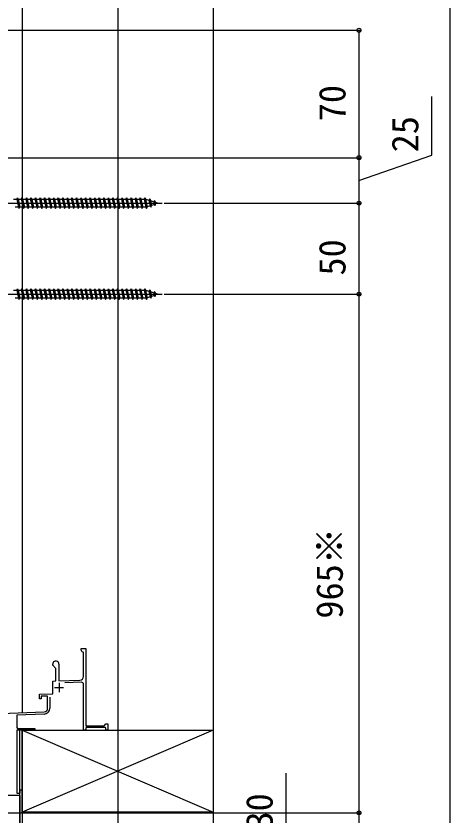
# Model space of a CAD drawing. Units: millimetres, scale not verified. Extents: x -875 to 875, y -1304 to 1296.
# Drawn here: x 636.6 to 875, y 568.1 to 1007.2 of the extents above; entities that cross this region are included whole.
import ezdxf
from ezdxf.enums import TextEntityAlignment as Align

# ---------------------------------------------------------------- set-up
doc = ezdxf.new("R2010")
doc.units = ezdxf.units.MM
doc.header["$LTSCALE"] = 8
for name, color, linetype in [('0-3_YKK_11E', 7, 'Continuous'), ('0-4_YKK_12', 2, 'Continuous'), ('0-5_YKK_13', 4, 'Continuous'), ('0-6_YKK_D', 6, 'Continuous'), ('0-7_YKK_ZWAK', 7, 'Continuous'), ('0-8_YSS_K', 3, 'Continuous')]:
    doc.layers.add(name, color=color, linetype=linetype)
doc.styles.add('ＭＳ ゴシック', font='')
doc.styles.get('ＭＳ ゴシック').set_extended_font_data('MS Gothic')

msp = doc.modelspace()

# ---------------------------------------------------------------- linework, layer by layer
at = {"layer": '0-3_YKK_11E'}
for p, q in [((673.7, 657.404), (673.423, 657.703)), ((673.7, 644.221), (673.7, 657.404)), ((672.665, 641.053), (663.377, 640.729)), ((657.8, 638.2), (662.8, 638.2)), ((660.3, 640.7), (660.3, 635.7)), ((655.2, 632.9), (655.2, 626.852))]:
    msp.add_line(p, q, dxfattribs=at)
for points in [[(672.5, 658.7), (672.5, 659.7), (675, 659.7), (675, 617.2), (685, 617.2), (686, 618.2), (687, 618.2), (687, 616.144), (687, 614.7), (686, 614.7), (686, 615.9), (685.875, 616.144), (685.7, 616.2)], [(654, 626.756), (654, 633.4), (650.5, 633.4), (650.5, 631.9), (649.5, 631.9), (649.5, 634.445), (656.8, 634.7), (656.8, 641.7), (658.6, 641.763), (658.6, 648.7), (656.8, 650.5), (656.8, 651)], [(660.2, 651), (660.2, 641.819), (671.77, 642.222)], [(675, 615.9), (675, 614.7), (673.7, 614.7), (673.7, 640.053)], [(625.2, 633), (625.2, 632.5), (623.4, 630.7), (623.4, 623.756), (652.07, 624.757)], [(652.015, 623.554), (637, 623.03), (637, 616.2), (637.003, 616.144), (637.5, 615.7), (647, 615.7), (647, 614.7), (637, 614.7), (637, 580.1), (639, 580.1), (639, 581.9), (640, 581.9), (640, 548.7)], [(685.7, 616.2), (675.3, 616.2), (675.125, 616.144), (675, 615.9)], [(638.9, 549.937), (638.9, 578.9), (603, 578.9), (603, 564.7), (602, 564.7), (602, 569.4), (593.5, 569.4), (593.5, 556.3), (585.5, 556.3), (585.5, 557.6), (592.2, 557.6), (592.2, 560.8), (585.5, 560.8), (585.5, 565.2), (586.5, 565.2), (586.5, 562.1), (592.2, 562.1), (592.2, 570.7), (601.7, 570.7), (601.7, 578.9), (559.364, 578.9)]]:
    msp.add_lwpolyline(points, dxfattribs=at)
for centre, radius, start, end in [((673.5, 658.7), 1, 180.00002, 265.58588), ((658.5, 651), 1.7, 0, 180.00002), ((671.7, 644.221), 2, 271.99768, 0), ((672.7, 640.053), 1, 0, 91.99806), ((651.9, 626.852), 3.3, 271.99985, 359.99975), ((652, 626.756), 2, 271.99985, 359.99958)]:
    msp.add_arc(centre, radius, start, end, dxfattribs=at)
at = {"layer": '0-4_YKK_12'}
msp.add_line((692.5, 1073.3), (692.5, 129.664), dxfattribs=at)
at = {"layer": '0-5_YKK_13'}
for p, q in [((635.25, 906.55), (637, 906.55)), ((637.5, 907.3), (638.25, 901.3)), ((637.75, 906.55), (639.5, 906.55)), ((637.75, 906.55), (638.75, 902.05)), ((640, 907.3), (640.75, 901.3)), ((640.25, 906.55), (642, 906.55)), ((640.25, 906.55), (641.25, 902.05)), ((642.5, 907.3), (643.25, 901.3)), ((642.75, 906.55), (644.5, 906.55)), ((642.75, 906.55), (643.75, 902.05)), ((645, 907.3), (645.75, 901.3)), ((645.25, 906.55), (647, 906.55)), ((645.25, 906.55), (646.25, 902.05)), ((647.5, 907.3), (648.25, 901.3)), ((647.75, 906.55), (649.5, 906.55)), ((647.75, 906.55), (648.75, 902.05)), ((650, 907.3), (650.75, 901.3)), ((650.25, 906.55), (652, 906.55)), ((650.25, 906.55), (651.25, 902.05)), ((652.5, 907.3), (653.25, 901.3)), ((652.75, 906.55), (654.5, 906.55)), ((652.75, 906.55), (653.75, 902.05)), ((655, 907.3), (655.75, 901.3)), ((655.25, 906.55), (657, 906.55)), ((655.25, 906.55), (656.25, 902.05)), ((657.5, 907.3), (658.25, 901.3)), ((657.75, 906.55), (659.5, 906.55)), ((657.75, 906.55), (658.75, 902.05)), ((660, 907.3), (660.75, 901.3)), ((660.25, 906.55), (662, 906.55)), ((660.25, 906.55), (661.25, 902.05)), ((662.5, 907.3), (663.25, 901.3)), ((662.75, 906.55), (664.5, 906.55)), ((662.75, 906.55), (663.75, 902.05)), ((665, 907.3), (665.75, 901.3)), ((665.25, 906.55), (666.25, 902.05)), ((667.5, 907.3), (668.25, 901.3)), ((667.75, 906.55), (669.5, 906.55)), ((667.75, 906.55), (668.75, 902.05)), ((670, 907.3), (670.75, 901.3)), ((670.25, 906.55), (671.25, 902.05)), ((672.5, 907.3), (673.25, 901.3)), ((672.75, 906.55), (674.5, 906.55)), ((672.75, 906.55), (673.75, 902.05)), ((675, 907.3), (675.75, 901.3)), ((675.25, 906.55), (676.25, 902.05)), ((677.5, 907.3), (678.25, 901.3)), ((677.75, 906.55), (679.5, 906.55)), ((677.75, 906.55), (678.75, 902.05)), ((680, 907.3), (680.75, 901.3)), ((680.25, 906.55), (681.25, 902.05)), ((682.5, 907.3), (683.25, 901.3)), ((682.75, 906.55), (684.5, 906.55)), ((682.75, 906.55), (683.75, 902.05)), ((685, 907.3), (685.75, 901.3)), ((685.25, 906.55), (686.25, 902.05)), ((687.5, 907.3), (688.25, 901.3)), ((687.75, 906.55), (689.5, 906.55)), ((687.75, 906.55), (688.75, 902.05)), ((690, 907.3), (690.75, 901.3)), ((690.25, 906.55), (691.25, 902.05)), ((692.5, 907.3), (693.25, 901.3)), ((692.75, 906.55), (694.5, 906.55)), ((692.75, 906.55), (693.75, 902.05)), ((695, 907.3), (695.75, 901.3)), ((695.25, 906.55), (696.25, 902.05)), ((697.5, 907.3), (698.25, 901.3)), ((697.75, 906.55), (699.5, 906.55)), ((697.75, 906.55), (698.75, 902.05)), ((700, 907.3), (700.75, 901.3)), ((700.25, 906.55), (702, 906.55)), ((700.25, 906.55), (701.25, 902.05)), ((702.5, 907.3), (703.25, 901.3)), ((702.75, 906.55), (703.75, 902.05)), ((702.75, 906.55), (704.5, 906.55)), ((705, 907.3), (705.75, 901.3)), ((705.25, 906.55), (706.25, 902.05)), ((705.25, 906.55), (707, 906.55)), ((707.5, 907.3), (708.25, 901.3)), ((707.75, 906.55), (707.966, 906.55)), ((707.75, 906.55), (708.75, 902.05)), ((707.966, 906.55), (709.628, 905.978)), ((710.086, 906.613), (709.628, 905.978)), ((709.628, 905.978), (710.32, 902.861)), ((710.086, 906.613), (710.44, 905.698)), ((710.086, 906.613), (710.641, 902.178)), ((710.44, 905.698), (712.335, 905.046)), ((710.44, 905.698), (711.017, 903.101)), ((712.699, 905.714), (712.335, 905.046)), ((712.335, 905.046), (712.643, 903.66)), ((712.699, 905.714), (713.147, 904.766)), ((712.699, 905.714), (713.038, 903.003)), ((713.147, 904.766), (714.5, 904.3)), ((713.147, 904.766), (713.339, 903.9)), ((618, 904.3), (717, 904.3)), ((638, 902.05), (636.25, 902.05)), ((640.5, 902.05), (638.75, 902.05)), ((643, 902.05), (641.25, 902.05)), ((645.5, 902.05), (643.75, 902.05)), ((648, 902.05), (646.25, 902.05)), ((650.5, 902.05), (648.75, 902.05)), ((653, 902.05), (651.25, 902.05)), ((655.5, 902.05), (653.75, 902.05)), ((658, 902.05), (656.25, 902.05)), ((660.5, 902.05), (658.75, 902.05)), ((663, 902.05), (661.25, 902.05)), ((665.5, 902.05), (663.75, 902.05)), ((668, 902.05), (666.25, 902.05)), ((670.5, 902.05), (668.75, 902.05)), ((673, 902.05), (671.25, 902.05)), ((675.5, 902.05), (673.75, 902.05)), ((678, 902.05), (676.25, 902.05)), ((680.5, 902.05), (678.75, 902.05)), ((683, 902.05), (681.25, 902.05)), ((685.5, 902.05), (683.75, 902.05)), ((688, 902.05), (686.25, 902.05)), ((690.5, 902.05), (688.75, 902.05)), ((693, 902.05), (691.25, 902.05)), ((695.5, 902.05), (693.75, 902.05)), ((698, 902.05), (696.25, 902.05)), ((700.5, 902.05), (698.75, 902.05)), ((703, 902.05), (701.25, 902.05)), ((705.5, 902.05), (703.75, 902.05)), ((707.966, 902.05), (706.25, 902.05)), ((707.998, 902.061), (707.966, 902.05)), ((710.32, 902.861), (708.695, 902.301)), ((710.641, 902.178), (710.32, 902.861)), ((710.641, 902.178), (711.017, 903.101)), ((712.643, 903.66), (711.017, 903.101)), ((713.038, 903.003), (712.643, 903.66)), ((713.038, 903.003), (713.339, 903.9)), ((714.5, 904.3), (713.339, 903.9)), ((635.25, 856.55), (637, 856.55)), ((637.5, 857.3), (638.25, 851.3)), ((637.75, 856.55), (639.5, 856.55)), ((637.75, 856.55), (638.75, 852.05)), ((640, 857.3), (640.75, 851.3)), ((640.25, 856.55), (642, 856.55)), ((640.25, 856.55), (641.25, 852.05)), ((642.5, 857.3), (643.25, 851.3)), ((642.75, 856.55), (644.5, 856.55)), ((642.75, 856.55), (643.75, 852.05)), ((645, 857.3), (645.75, 851.3)), ((645.25, 856.55), (647, 856.55)), ((645.25, 856.55), (646.25, 852.05)), ((647.5, 857.3), (648.25, 851.3)), ((647.75, 856.55), (649.5, 856.55)), ((647.75, 856.55), (648.75, 852.05)), ((650, 857.3), (650.75, 851.3)), ((650.25, 856.55), (652, 856.55)), ((650.25, 856.55), (651.25, 852.05)), ((652.5, 857.3), (653.25, 851.3)), ((652.75, 856.55), (654.5, 856.55)), ((652.75, 856.55), (653.75, 852.05)), ((655, 857.3), (655.75, 851.3)), ((655.25, 856.55), (657, 856.55)), ((655.25, 856.55), (656.25, 852.05)), ((657.5, 857.3), (658.25, 851.3)), ((657.75, 856.55), (659.5, 856.55)), ((657.75, 856.55), (658.75, 852.05)), ((660, 857.3), (660.75, 851.3)), ((660.25, 856.55), (662, 856.55)), ((660.25, 856.55), (661.25, 852.05)), ((662.5, 857.3), (663.25, 851.3)), ((662.75, 856.55), (664.5, 856.55)), ((662.75, 856.55), (663.75, 852.05)), ((665, 857.3), (665.75, 851.3)), ((665.25, 856.55), (666.25, 852.05)), ((667.5, 857.3), (668.25, 851.3)), ((667.75, 856.55), (669.5, 856.55)), ((667.75, 856.55), (668.75, 852.05)), ((670, 857.3), (670.75, 851.3)), ((670.25, 856.55), (671.25, 852.05)), ((672.5, 857.3), (673.25, 851.3)), ((672.75, 856.55), (674.5, 856.55)), ((672.75, 856.55), (673.75, 852.05)), ((675, 857.3), (675.75, 851.3)), ((675.25, 856.55), (676.25, 852.05)), ((677.5, 857.3), (678.25, 851.3)), ((677.75, 856.55), (679.5, 856.55)), ((677.75, 856.55), (678.75, 852.05)), ((680, 857.3), (680.75, 851.3)), ((680.25, 856.55), (681.25, 852.05)), ((682.5, 857.3), (683.25, 851.3)), ((682.75, 856.55), (684.5, 856.55)), ((682.75, 856.55), (683.75, 852.05)), ((685, 857.3), (685.75, 851.3)), ((685.25, 856.55), (686.25, 852.05)), ((687.5, 857.3), (688.25, 851.3)), ((687.75, 856.55), (689.5, 856.55)), ((687.75, 856.55), (688.75, 852.05)), ((690, 857.3), (690.75, 851.3)), ((690.25, 856.55), (691.25, 852.05)), ((692.5, 857.3), (693.25, 851.3)), ((692.75, 856.55), (694.5, 856.55)), ((692.75, 856.55), (693.75, 852.05)), ((695, 857.3), (695.75, 851.3)), ((695.25, 856.55), (696.25, 852.05)), ((697.5, 857.3), (698.25, 851.3)), ((697.75, 856.55), (699.5, 856.55)), ((697.75, 856.55), (698.75, 852.05)), ((700, 857.3), (700.75, 851.3)), ((700.25, 856.55), (702, 856.55)), ((700.25, 856.55), (701.25, 852.05)), ((702.5, 857.3), (703.25, 851.3)), ((702.75, 856.55), (703.75, 852.05)), ((702.75, 856.55), (704.5, 856.55)), ((705, 857.3), (705.75, 851.3)), ((705.25, 856.55), (706.25, 852.05)), ((705.25, 856.55), (707, 856.55)), ((707.5, 857.3), (708.25, 851.3)), ((707.75, 856.55), (707.966, 856.55)), ((707.75, 856.55), (708.75, 852.05)), ((707.966, 856.55), (709.628, 855.978)), ((710.086, 856.613), (709.628, 855.978)), ((710.086, 856.613), (710.44, 855.698)), ((710.086, 856.613), (710.641, 852.178)), ((618, 854.3), (717, 854.3)), ((638, 852.05), (636.25, 852.05)), ((640.5, 852.05), (638.75, 852.05)), ((643, 852.05), (641.25, 852.05)), ((645.5, 852.05), (643.75, 852.05)), ((648, 852.05), (646.25, 852.05)), ((650.5, 852.05), (648.75, 852.05)), ((653, 852.05), (651.25, 852.05)), ((655.5, 852.05), (653.75, 852.05)), ((658, 852.05), (656.25, 852.05)), ((660.5, 852.05), (658.75, 852.05)), ((663, 852.05), (661.25, 852.05)), ((665.5, 852.05), (663.75, 852.05)), ((668, 852.05), (666.25, 852.05)), ((670.5, 852.05), (668.75, 852.05)), ((673, 852.05), (671.25, 852.05)), ((675.5, 852.05), (673.75, 852.05)), ((678, 852.05), (676.25, 852.05)), ((680.5, 852.05), (678.75, 852.05)), ((683, 852.05), (681.25, 852.05)), ((685.5, 852.05), (683.75, 852.05)), ((688, 852.05), (686.25, 852.05)), ((690.5, 852.05), (688.75, 852.05)), ((693, 852.05), (691.25, 852.05)), ((695.5, 852.05), (693.75, 852.05)), ((698, 852.05), (696.25, 852.05)), ((700.5, 852.05), (698.75, 852.05)), ((703, 852.05), (701.25, 852.05)), ((705.5, 852.05), (703.75, 852.05)), ((707.966, 852.05), (706.25, 852.05)), ((707.998, 852.061), (707.966, 852.05)), ((710.32, 852.861), (708.695, 852.301)), ((709.628, 855.978), (710.32, 852.861)), ((710.641, 852.178), (710.32, 852.861)), ((710.44, 855.698), (712.335, 855.046)), ((710.44, 855.698), (711.017, 853.101)), ((710.641, 852.178), (711.017, 853.101)), ((712.643, 853.66), (711.017, 853.101)), ((712.699, 855.714), (712.335, 855.046)), ((712.335, 855.046), (712.643, 853.66)), ((713.038, 853.003), (712.643, 853.66)), ((712.699, 855.714), (713.147, 854.766)), ((712.699, 855.714), (713.038, 853.003)), ((713.038, 853.003), (713.339, 853.9)), ((713.147, 854.766), (714.5, 854.3)), ((713.147, 854.766), (713.339, 853.9)), ((714.5, 854.3), (713.339, 853.9))]:
    msp.add_line(p, q, dxfattribs=at)
for points in [[(637, 906.55), (637.5, 907.3), (637.75, 906.55)], [(637, 906.55), (638, 902.05), (638.25, 901.3), (638.75, 902.05)], [(639.5, 906.55), (640, 907.3), (640.25, 906.55)], [(639.5, 906.55), (640.5, 902.05), (640.75, 901.3), (641.25, 902.05)], [(642, 906.55), (642.5, 907.3), (642.75, 906.55)], [(642, 906.55), (643, 902.05), (643.25, 901.3), (643.75, 902.05)], [(644.5, 906.55), (645, 907.3), (645.25, 906.55)], [(644.5, 906.55), (645.5, 902.05), (645.75, 901.3), (646.25, 902.05)], [(647, 906.55), (647.5, 907.3), (647.75, 906.55)], [(647, 906.55), (648, 902.05), (648.25, 901.3), (648.75, 902.05)], [(649.5, 906.55), (650, 907.3), (650.25, 906.55)], [(649.5, 906.55), (650.5, 902.05), (650.75, 901.3), (651.25, 902.05)], [(652, 906.55), (652.5, 907.3), (652.75, 906.55)], [(652, 906.55), (653, 902.05), (653.25, 901.3), (653.75, 902.05)], [(654.5, 906.55), (655, 907.3), (655.25, 906.55)], [(654.5, 906.55), (655.5, 902.05), (655.75, 901.3), (656.25, 902.05)], [(657, 906.55), (657.5, 907.3), (657.75, 906.55)], [(657, 906.55), (658, 902.05), (658.25, 901.3), (658.75, 902.05)], [(659.5, 906.55), (660, 907.3), (660.25, 906.55)], [(659.5, 906.55), (660.5, 902.05), (660.75, 901.3), (661.25, 902.05)], [(662, 906.55), (662.5, 907.3), (662.75, 906.55)], [(662, 906.55), (663, 902.05), (663.25, 901.3), (663.75, 902.05)], [(664.5, 906.55), (665, 907.3), (665.25, 906.55)], [(664.5, 906.55), (665.5, 902.05), (665.75, 901.3), (666.25, 902.05)], [(665.25, 906.55), (667, 906.55), (667.5, 907.3), (667.75, 906.55)], [(667, 906.55), (668, 902.05), (668.25, 901.3), (668.75, 902.05)], [(669.5, 906.55), (670, 907.3), (670.25, 906.55)], [(669.5, 906.55), (670.5, 902.05), (670.75, 901.3), (671.25, 902.05)], [(670.25, 906.55), (672, 906.55), (672.5, 907.3), (672.75, 906.55)], [(672, 906.55), (673, 902.05), (673.25, 901.3), (673.75, 902.05)], [(674.5, 906.55), (675, 907.3), (675.25, 906.55)], [(674.5, 906.55), (675.5, 902.05), (675.75, 901.3), (676.25, 902.05)], [(675.25, 906.55), (677, 906.55), (677.5, 907.3), (677.75, 906.55)], [(677, 906.55), (678, 902.05), (678.25, 901.3), (678.75, 902.05)], [(679.5, 906.55), (680, 907.3), (680.25, 906.55)], [(679.5, 906.55), (680.5, 902.05), (680.75, 901.3), (681.25, 902.05)], [(680.25, 906.55), (682, 906.55), (682.5, 907.3), (682.75, 906.55)], [(682, 906.55), (683, 902.05), (683.25, 901.3), (683.75, 902.05)], [(684.5, 906.55), (685, 907.3), (685.25, 906.55)], [(684.5, 906.55), (685.5, 902.05), (685.75, 901.3), (686.25, 902.05)], [(685.25, 906.55), (687, 906.55), (687.5, 907.3), (687.75, 906.55)], [(687, 906.55), (688, 902.05), (688.25, 901.3), (688.75, 902.05)], [(689.5, 906.55), (690, 907.3), (690.25, 906.55)], [(689.5, 906.55), (690.5, 902.05), (690.75, 901.3), (691.25, 902.05)], [(690.25, 906.55), (692, 906.55), (692.5, 907.3), (692.75, 906.55)], [(692, 906.55), (693, 902.05), (693.25, 901.3), (693.75, 902.05)], [(694.5, 906.55), (695, 907.3), (695.25, 906.55)], [(694.5, 906.55), (695.5, 902.05), (695.75, 901.3), (696.25, 902.05)], [(695.25, 906.55), (697, 906.55), (697.5, 907.3), (697.75, 906.55)], [(697, 906.55), (698, 902.05), (698.25, 901.3), (698.75, 902.05)], [(699.5, 906.55), (700, 907.3), (700.25, 906.55)], [(699.5, 906.55), (700.5, 902.05), (700.75, 901.3), (701.25, 902.05)], [(702, 906.55), (702.5, 907.3), (702.75, 906.55)], [(702, 906.55), (703, 902.05), (703.25, 901.3), (703.75, 902.05)], [(704.5, 906.55), (705, 907.3), (705.25, 906.55)], [(704.5, 906.55), (705.5, 902.05), (705.75, 901.3), (706.25, 902.05)], [(707, 906.55), (707.5, 907.3), (707.75, 906.55)], [(707, 906.55), (708, 902.05), (708.25, 901.3), (708.75, 902.05)], [(637, 856.55), (637.5, 857.3), (637.75, 856.55)], [(637, 856.55), (638, 852.05), (638.25, 851.3), (638.75, 852.05)], [(639.5, 856.55), (640, 857.3), (640.25, 856.55)], [(639.5, 856.55), (640.5, 852.05), (640.75, 851.3), (641.25, 852.05)], [(642, 856.55), (642.5, 857.3), (642.75, 856.55)], [(642, 856.55), (643, 852.05), (643.25, 851.3), (643.75, 852.05)], [(644.5, 856.55), (645, 857.3), (645.25, 856.55)], [(644.5, 856.55), (645.5, 852.05), (645.75, 851.3), (646.25, 852.05)], [(647, 856.55), (647.5, 857.3), (647.75, 856.55)], [(647, 856.55), (648, 852.05), (648.25, 851.3), (648.75, 852.05)], [(649.5, 856.55), (650, 857.3), (650.25, 856.55)], [(649.5, 856.55), (650.5, 852.05), (650.75, 851.3), (651.25, 852.05)], [(652, 856.55), (652.5, 857.3), (652.75, 856.55)], [(652, 856.55), (653, 852.05), (653.25, 851.3), (653.75, 852.05)], [(654.5, 856.55), (655, 857.3), (655.25, 856.55)], [(654.5, 856.55), (655.5, 852.05), (655.75, 851.3), (656.25, 852.05)], [(657, 856.55), (657.5, 857.3), (657.75, 856.55)], [(657, 856.55), (658, 852.05), (658.25, 851.3), (658.75, 852.05)], [(659.5, 856.55), (660, 857.3), (660.25, 856.55)], [(659.5, 856.55), (660.5, 852.05), (660.75, 851.3), (661.25, 852.05)], [(662, 856.55), (662.5, 857.3), (662.75, 856.55)], [(662, 856.55), (663, 852.05), (663.25, 851.3), (663.75, 852.05)], [(664.5, 856.55), (665, 857.3), (665.25, 856.55)], [(664.5, 856.55), (665.5, 852.05), (665.75, 851.3), (666.25, 852.05)], [(665.25, 856.55), (667, 856.55), (667.5, 857.3), (667.75, 856.55)], [(667, 856.55), (668, 852.05), (668.25, 851.3), (668.75, 852.05)], [(669.5, 856.55), (670, 857.3), (670.25, 856.55)], [(669.5, 856.55), (670.5, 852.05), (670.75, 851.3), (671.25, 852.05)], [(670.25, 856.55), (672, 856.55), (672.5, 857.3), (672.75, 856.55)], [(672, 856.55), (673, 852.05), (673.25, 851.3), (673.75, 852.05)], [(674.5, 856.55), (675, 857.3), (675.25, 856.55)], [(674.5, 856.55), (675.5, 852.05), (675.75, 851.3), (676.25, 852.05)], [(675.25, 856.55), (677, 856.55), (677.5, 857.3), (677.75, 856.55)], [(677, 856.55), (678, 852.05), (678.25, 851.3), (678.75, 852.05)], [(679.5, 856.55), (680, 857.3), (680.25, 856.55)], [(679.5, 856.55), (680.5, 852.05), (680.75, 851.3), (681.25, 852.05)], [(680.25, 856.55), (682, 856.55), (682.5, 857.3), (682.75, 856.55)], [(682, 856.55), (683, 852.05), (683.25, 851.3), (683.75, 852.05)], [(684.5, 856.55), (685, 857.3), (685.25, 856.55)], [(684.5, 856.55), (685.5, 852.05), (685.75, 851.3), (686.25, 852.05)], [(685.25, 856.55), (687, 856.55), (687.5, 857.3), (687.75, 856.55)], [(687, 856.55), (688, 852.05), (688.25, 851.3), (688.75, 852.05)], [(689.5, 856.55), (690, 857.3), (690.25, 856.55)], [(689.5, 856.55), (690.5, 852.05), (690.75, 851.3), (691.25, 852.05)], [(690.25, 856.55), (692, 856.55), (692.5, 857.3), (692.75, 856.55)], [(692, 856.55), (693, 852.05), (693.25, 851.3), (693.75, 852.05)], [(694.5, 856.55), (695, 857.3), (695.25, 856.55)], [(694.5, 856.55), (695.5, 852.05), (695.75, 851.3), (696.25, 852.05)], [(695.25, 856.55), (697, 856.55), (697.5, 857.3), (697.75, 856.55)], [(697, 856.55), (698, 852.05), (698.25, 851.3), (698.75, 852.05)], [(699.5, 856.55), (700, 857.3), (700.25, 856.55)], [(699.5, 856.55), (700.5, 852.05), (700.75, 851.3), (701.25, 852.05)], [(702, 856.55), (702.5, 857.3), (702.75, 856.55)], [(702, 856.55), (703, 852.05), (703.25, 851.3), (703.75, 852.05)], [(704.5, 856.55), (705, 857.3), (705.25, 856.55)], [(704.5, 856.55), (705.5, 852.05), (705.75, 851.3), (706.25, 852.05)], [(707, 856.55), (707.5, 857.3), (707.75, 856.55)], [(707, 856.55), (708, 852.05), (708.25, 851.3), (708.75, 852.05)]]:
    msp.add_lwpolyline(points, dxfattribs=at)
at = {"layer": '0-6_YKK_D'}
for p, q in [((619, 999.3), (826, 999.3)), ((825, 999.3), (825, 929.3)), ((626.5, 929.3), (826, 929.3)), ((755, 929.3), (826, 929.3)), ((825, 929.3), (825, 904.3)), ((718, 904.3), (826, 904.3)), ((718, 904.3), (826, 904.3)), ((825, 904.3), (825, 854.3)), ((718, 854.3), (826, 854.3)), ((718, 854.3), (826, 854.3)), ((825, 854.3), (825, 569.3)), ((628.5, 569.3), (826, 569.3)), ((628.5, 569.3), (826, 569.3)), ((825, 569.3), (825, 534.3))]:
    msp.add_line(p, q, dxfattribs=at)
for points in [[(825, 916.8), (865, 930.705), (865, 962.842)], [(785, 524.3), (785, 554.3), (785, 591.191)]]:
    msp.add_lwpolyline(points, dxfattribs=at)
for centre in [(825, 999.3), (825, 929.3), (825, 929.3), (825, 904.3), (825, 904.3), (825, 854.3), (825, 854.3), (825, 569.3), (825, 569.3)]:
    msp.add_circle(centre, 1.075, dxfattribs=at)
at = {"layer": '0-7_YKK_ZWAK'}
msp.add_lwpolyline([(-875, -1303.7), (875, -1303.7), (875, 1246.3)], dxfattribs=at)
at = {"layer": '0-8_YSS_K'}
for p, q in [((640, 1073.3), (640, 624.336)), ((745, 1073.3), (745, 129.664)), ((638.65, 491.299), (638.65, 614.7)), ((640, 614.7), (640, 129.664)), ((640, 614.7), (745, 569.7)), ((745, 614.7), (640, 569.7))]:
    msp.add_line(p, q, dxfattribs=at)
msp.add_lwpolyline([(640, 614.7), (745, 614.7), (745, 569.7), (640, 569.7)], close=True, dxfattribs=at)

# ---------------------------------------------------------------- texts
at = {"layer": '0-6_YKK_D', "style": 'ＭＳ ゴシック'}
for s, p in [('70', (822, 949.3)), ('25', (862, 932.228)), ('50', (822, 864.527)), ('965※', (820.523, 676.005)), ('30', (782, 560.123))]:
    msp.add_text(s, height=14.66, rotation=90, dxfattribs=at).set_placement(p, align=Align.BOTTOM_LEFT)

doc.saveas('drawing.dxf')
